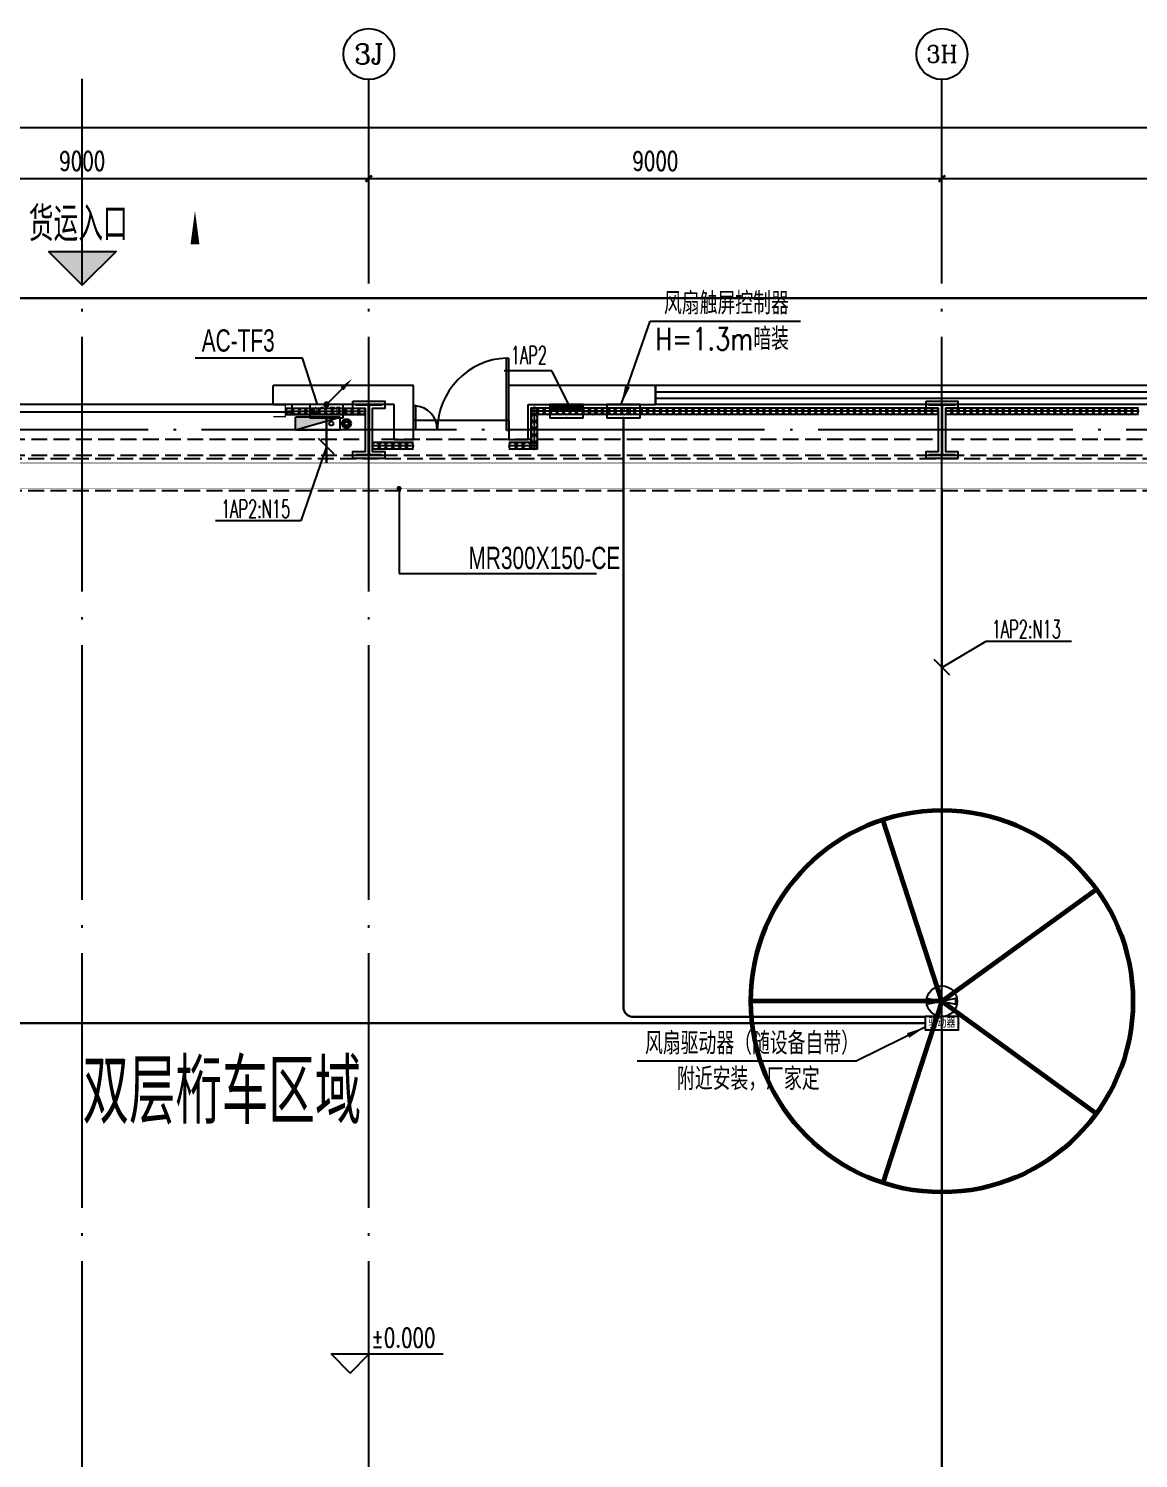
# Model space of a CAD drawing. Extents: x -1396510 to 1250330, y -1892470 to 1623980.
# Drawn here: x -206197 to -188769, y -1304230 to -1281770 of the extents above; entities that cross this region are included whole.
import ezdxf
from ezdxf.enums import TextEntityAlignment as Align

# ---------------------------------------------------------------- set-up
doc = ezdxf.new("R2010")
doc.units = 0
doc.header["$LTSCALE"] = 1000
doc.header["$MEASUREMENT"] = 0
for name, pattern in [('10平面$0$DASH', [0.35, 0.25, -0.1]), ('DASH', [0.35, 0.25, -0.1]), ('DOTE', [2.42, 2, -0.2, 0.02, -0.2])]:
    doc.linetypes.add(name, pattern=pattern)
doc.layers.get('Defpoints').update_dxf_attribs({"color": 210})
for name, color, linetype in [('10平面$0$WINDOW', 4, 'Continuous'), ('A-AXIS-D', 1, 'Continuous'), ('A-AXIS-DOTE', 14, 'DOTE'), ('A-AXIS-SYMB', 3, 'Continuous'), ('A-HATCH-2', 251, 'Continuous'), ('A-HRAIL', 173, 'Continuous'), ('A-LIN-V', 9, 'Continuous'), ('A-SFCE', 30, 'Continuous'), ('A-TEXT', 61, 'Continuous'), ('A-WINDOW', 140, 'Continuous'), ('AS-COLN', 6, 'Continuous'), ('AS-WALL', 40, 'Continuous'), ('CABLETRAY', 4, 'Continuous'), ('CABLETRAY_DIM', 3, 'Continuous'), ('DIM-照明', 3, 'Continuous'), ('DIM-箱柜', 3, 'Continuous'), ('EQUIP-动力', 3, 'Continuous'), ('EQUIP-箱柜', 3, 'Continuous'), ('FH-tri', 180, 'Continuous'), ('LWIRE', 4, 'Continuous'), ('PUB_TEXT', 7, 'Continuous'), ('SB_ZF消火栓', 10, 'Continuous'), ('SB_ZF消火栓M', 10, 'Continuous'), ('WIRE-照明', 1, 'Continuous'), ('建-标高', 3, 'Continuous'), ('建-窗', 4, 'Continuous')]:
    doc.layers.add(name, color=color, linetype=linetype)
doc.layers.add('A-云线2', color=3, linetype='Continuous', plot=False)
doc.layers.add('LG-ZF消防', color=1, linetype='Continuous', lineweight=60)
doc.styles.add('_TCH_AXIS', font='COMPLEX', dxfattribs={"bigfont": 'GBCBIG'})
doc.styles.add('_TCH_DIM_T3', font='SIMPLEX', dxfattribs={"width": 0.705882, "bigfont": 'GBCBIG'})
doc.styles.add('_TEL_ATTDEF', font='GBENOR', dxfattribs={"width": 0.8, "height": 3, "bigfont": 'GBCBIG'})
doc.styles.add('_TEL_DIM', font='SIMPLEX', dxfattribs={"width": 0.8, "height": 3.5, "bigfont": 'HZTXT'})
doc.styles.add('A-STANDARD', font='SIMPLEX', dxfattribs={"bigfont": 'GBCBIG'})
doc.styles.add('HZTXT5', font='aa.shx', dxfattribs={"width": 0.7, "bigfont": 'hztxt.shx'})
doc.styles.get("Standard").update_dxf_attribs({"font": 'gbenor.shx', "bigfont": 'gbcbig.shx'})
doc.dimstyles.new('_TCH_ARCH&&100', dxfattribs={"dimtxt": 297.5, "dimasz": 100, "dimexe": 100, "dimexo": 100, "dimgap": 126.25, "dimtad": 1, "dimdec": 0, "dimzin": 0, "dimdsep": 46, "dimtxsty": '_TCH_DIM_T3', "dimblk": 'ARCHTICK', "dimcen": 0.09, "dimclrt": 7, "dimazin": 2, "dimtfac": 1, "dimtdec": 0, "dimtix": 1, "dimtmove": 2, "dimatfit": 3, "dimfxl": 0, "dimtolj": 1, "dimtzin": 0, "dimarcsym": 0})

# ---------------------------------------------------------------- blocks, each defined once
blk = doc.blocks.new('4324324')
at = {"layer": 'A-HATCH-2', "color": 8, "linetype": 'DASH'}
for p, q in [((-294754, 620270), (-135554, 620270)), ((-294754, 619770), (-135554, 619770))]:
    blk.add_line(p, q, dxfattribs=at)
blk = doc.blocks.new('w4324324')
at = {"layer": 'A-HATCH-2', "color": 0, "lineweight": 60}
for q in [(-1694760, 686605), (-1697614, 684532), (-1691907, 684532), (-1696524, 681178), (-1692997, 681178)]:
    blk.add_line((-1694760, 683605), q, dxfattribs=at)
blk.add_circle((-1694760, 683605), 3000, dxfattribs=at)
blk = doc.blocks.new('342343')
at = {"layer": 'A-LIN-V', "color": 8}
blk.add_blockref('w4324324', (1084560, -8444), dxfattribs=at)
blk = doc.blocks.new('w42343243')
at = {"layer": 'A-HATCH-2', "color": 8}
blk.add_lwpolyline([(-165104, 621070), (-164604, 621070), (-164604, 620958), (-164800, 620958), (-164800, 620282), (-164604, 620282), (-164604, 620170), (-165104, 620170), (-165104, 620282), (-164908, 620282), (-164908, 620958), (-165104, 620958)], close=True, dxfattribs=at)
at = {"layer": 'AS-COLN', "color": 3}
blk.add_lwpolyline([(-165054, 621020), (-164654, 621020), (-164654, 621008), (-164850, 621008), (-164850, 620232), (-164654, 620232), (-164654, 620220), (-165054, 620220), (-165054, 620232), (-164858, 620232), (-164858, 621008), (-165054, 621008)], close=True, dxfattribs=at)
blk = doc.blocks.new('42343')
at = {"layer": 'A-WINDOW'}
for p in [(-36000, 100), (-27000, 100)]:
    blk.add_blockref('w42343243', p, dxfattribs=at)
blk = doc.blocks.new('3333')
at = {"layer": 'A-SFCE', "const_width": 20}
blk.add_lwpolyline([(-227064, 766320), (-227064, 766510), (-227244, 766510), (-227244, 766320)], dxfattribs=at)
blk = doc.blocks.new('A$C5D961328')
at = {"layer": 'SB_ZF消火栓'}
blk.add_hatch(color=256, dxfattribs=at).paths.add_polyline_path([(0, 40), (700, 40), (700, 240)])
for p, q in [((700, 240), (0, 240)), ((0, 240), (0, 40)), ((700, 240), (0, 40)), ((700, 240), (700, 40)), ((0, 40), (700, 40))]:
    blk.add_line(p, q, dxfattribs=at)
at = {"layer": 'SB_ZF消火栓', "color": 1}
blk.add_circle((140, 140), 32.5, dxfattribs=at)
blk = doc.blocks.new('we42342343234')
at = {"layer": 'LG-ZF消防'}
blk.add_circle((-201204, 620820), 50, dxfattribs=at)
at = {"layer": 'SB_ZF消火栓M', "rotation": 180}
blk.add_blockref('A$C5D961328', (-201304, 620960), dxfattribs=at)
blk = doc.blocks.new('_ArchTick')
at = {"color": 0, "linetype": 'ByBlock', "const_width": 0.4}
blk.add_lwpolyline([(-0.5, -0.5), (0.5, 0.5)], dxfattribs=at)
blk = doc.blocks.new('*D5845')
at = {"layer": 'A-AXIS-D', "color": 0, "lineweight": -2, "transparency": 16777216}
for p, q in [((103000, 3190), (103000, 4048)), ((112000, 3190), (112000, 4048)), ((103000, 3948), (112000, 3948))]:
    blk.add_line(p, q, dxfattribs=at)
at = {"layer": 'Defpoints', "color": 0, "transparency": 16777216}
for p in [(112000, 3948), (103000, 3090), (112000, 3090)]:
    blk.add_point(p, dxfattribs=at)
at = {"layer": 'A-AXIS-D', "color": 0, "lineweight": -2, "transparency": 16777216, "xscale": 100, "yscale": 100, "zscale": 100, "rotation": 180}
blk.add_blockref('_ArchTick', (103000, 3948), dxfattribs=at)
at = {"layer": 'A-AXIS-D', "color": 0, "lineweight": -2, "transparency": 16777216, "xscale": 100, "yscale": 100, "zscale": 100}
blk.add_blockref('_ArchTick', (112000, 3948), dxfattribs=at)
at = {"layer": 'A-AXIS-D', "color": 7, "transparency": 16777216, "insert": (107500, 4223), "char_height": 297.5, "attachment_point": 5, "style": '_TCH_DIM_T3'}
blk.add_mtext('\\A1;9000', dxfattribs=at)
blk = doc.blocks.new('*D5846')
at = {"layer": 'A-AXIS-D', "color": 0, "lineweight": -2, "transparency": 16777216}
for p, q in [((112000, 3190), (112000, 4048)), ((121000, 3190), (121000, 4048)), ((112000, 3948), (121000, 3948))]:
    blk.add_line(p, q, dxfattribs=at)
at = {"layer": 'Defpoints', "color": 0, "transparency": 16777216}
for p in [(121000, 3948), (112000, 3090), (121000, 3090)]:
    blk.add_point(p, dxfattribs=at)
at = {"layer": 'A-AXIS-D', "color": 0, "lineweight": -2, "transparency": 16777216, "xscale": 100, "yscale": 100, "zscale": 100, "rotation": 180}
blk.add_blockref('_ArchTick', (112000, 3948), dxfattribs=at)
at = {"layer": 'A-AXIS-D', "color": 0, "lineweight": -2, "transparency": 16777216, "xscale": 100, "yscale": 100, "zscale": 100}
blk.add_blockref('_ArchTick', (121000, 3948), dxfattribs=at)
at = {"layer": 'A-AXIS-D', "color": 7, "transparency": 16777216, "insert": (116500, 4223), "char_height": 297.5, "attachment_point": 5, "style": '_TCH_DIM_T3'}
blk.add_mtext('\\A1;9000', dxfattribs=at)
blk = doc.blocks.new('*D5847')
at = {"layer": 'A-AXIS-D', "color": 0, "lineweight": -2, "transparency": 16777216}
for p, q in [((121000, 3190), (121000, 4048)), ((130000, 3190), (130000, 4048)), ((121000, 3948), (130000, 3948))]:
    blk.add_line(p, q, dxfattribs=at)
at = {"layer": 'Defpoints', "color": 0, "transparency": 16777216}
for p in [(130000, 3948), (121000, 3090), (130000, 3090)]:
    blk.add_point(p, dxfattribs=at)
at = {"layer": 'A-AXIS-D', "color": 0, "lineweight": -2, "transparency": 16777216, "xscale": 100, "yscale": 100, "zscale": 100, "rotation": 180}
blk.add_blockref('_ArchTick', (121000, 3948), dxfattribs=at)
at = {"layer": 'A-AXIS-D', "color": 0, "lineweight": -2, "transparency": 16777216, "xscale": 100, "yscale": 100, "zscale": 100}
blk.add_blockref('_ArchTick', (130000, 3948), dxfattribs=at)
at = {"layer": 'A-AXIS-D', "color": 7, "transparency": 16777216, "insert": (125500, 4223), "char_height": 297.5, "attachment_point": 5, "style": '_TCH_DIM_T3'}
blk.add_mtext('\\A1;9000', dxfattribs=at)
blk = doc.blocks.new('*D5855')
at = {"layer": 'A-AXIS-D', "color": 0, "lineweight": -2, "transparency": 16777216}
for p, q in [((-900, 3290), (-900, 4848)), ((-900, 4748), (184800, 4748)), ((184800, 3290), (184800, 4848))]:
    blk.add_line(p, q, dxfattribs=at)
at = {"layer": 'Defpoints', "color": 0, "transparency": 16777216}
for p in [(184800, 4748), (-900, 3190), (184800, 3190)]:
    blk.add_point(p, dxfattribs=at)
at = {"layer": 'A-AXIS-D', "color": 0, "lineweight": -2, "transparency": 16777216, "xscale": 100, "yscale": 100, "zscale": 100, "rotation": 180}
blk.add_blockref('_ArchTick', (-900, 4748), dxfattribs=at)
at = {"layer": 'A-AXIS-D', "color": 0, "lineweight": -2, "transparency": 16777216, "xscale": 100, "yscale": 100, "zscale": 100}
blk.add_blockref('_ArchTick', (184800, 4748), dxfattribs=at)
at = {"layer": 'A-AXIS-D', "color": 7, "transparency": 16777216, "insert": (91950, 5023), "char_height": 297.5, "attachment_point": 5, "style": '_TCH_DIM_T3'}
blk.add_mtext('\\A1;185700', dxfattribs=at)
blk = doc.blocks.new('99平面图例外参$0$$LinePat$圆环')
for points in [[(0, 150), (300, 150)], [(0, 0), (300, 0)], [(0, -150), (300, -150)]]:
    blk.add_lwpolyline(points)
at = {"color": 0}
blk.add_circle((150, 0), 150, dxfattribs=at)
blk = doc.blocks.new('10平面$0$$DorLib2D$00000126')
at = {"color": 0, "linetype": 'Continuous'}
for p, q in [((-0.532, 0.5), (-0.532, 0.9)), ((0.532, 0.9), (0.532, 0.5))]:
    blk.add_line(p, q, dxfattribs=at)
at = {"color": 0, "linetype": '10平面$0$DASH'}
for p, q in [((-0.532, 0.9), (0.532, 0.9)), ((-0.532, 0.5), (0.532, 0.5))]:
    blk.add_line(p, q, dxfattribs=at)
blk = doc.blocks.new('WINDOW2DLIB$DYNSTYLE$00000005')
at = {"color": 0}
for points in [[(-0.5, 0.5), (-0.5, -0.5)], [(-0.5, 0.5), (0.5, 0.5)], [(0.5, -0.5), (0.5, 0.5)], [(0.5, 0.1667), (-0.5, 0.1667)], [(0.5, -0.1667), (-0.5, -0.1667)], [(-0.5, -0.5), (0.5, -0.5)]]:
    blk.add_lwpolyline(points, dxfattribs=at)
blk = doc.blocks.new('DOOR2DLIB$SYSLIB$00000123')
at = {"color": 0}
for p, q in [((0.475, -0.001), (0.475, 0.752)), ((0.475, 0.752), (0.5, 0.752)), ((0.5, -0.001), (0.5, 0.752)), ((-0.5, 0), (-0.5, 0.252)), ((-0.475, 0.252), (-0.5, 0.252)), ((-0.475, 0), (-0.475, 0.252)), ((-0.475, 0), (-0.5, 0)), ((0.475, -0.001), (0.5, -0.001))]:
    blk.add_line(p, q, dxfattribs=at)
for centre, radius, start, end in [((0.505, -0.002), 0.755, 92.2493, 179.7238), ((-0.501, 0.003), 0.251, 359.7899, 84.0974)]:
    blk.add_arc(centre, radius, start, end, dxfattribs=at)
blk = doc.blocks.new('$equip$00002854')
for p, q in [((-0.625, 0.13), (-0.102, 0.021)), ((-0.625, -0.13), (-0.625, 0.13)), ((0.625, 0.13), (0.102, 0.021)), ((0.625, -0.13), (0.625, 0.13)), ((-0.102, -0.021), (-0.625, -0.13)), ((0.102, -0.021), (0.625, -0.13))]:
    blk.add_line(p, q)
at = {"const_width": 0.0571}
blk.add_lwpolyline([(-0.688, 0, 1), (0.688, 0, 1), (-0.688, 0, 1.215985)], format="xyb", dxfattribs=at)
for radius in [0.688, 0.104]:
    blk.add_circle((0, 0), radius)
for p in [(0, 0.688), (-0.688, 0), (0.688, 0), (0, -0.688)]:
    blk.add_point(p)
at = {"color": 7, "style": '_TEL_DIM', "flags": 1}
for tag in ['A', 'REMARK']:
    blk.add_attdef(tag, text='', height=0.00002, dxfattribs=at).set_placement((0, 0), align=Align.MIDDLE_CENTER)
blk = doc.blocks.new('$equip$00002926')
for p, q in [((0.75, 0.6), (-0.75, 0.6)), ((-0.75, 0.6), (-0.75, 0)), ((-0.75, 0), (0.75, 0)), ((0.75, 0), (0.75, 0.6))]:
    blk.add_line(p, q)
at = {"const_width": 0.0571}
blk.add_lwpolyline([(-0.75, 0.6), (-0.75, 0), (0.75, 0), (0.75, 0.6), (-0.75, 0.6), (-0.75, 0)], dxfattribs=at)
for p in [(-0.75, 0.3), (0, 0.6), (0, 0), (0.75, 0.3)]:
    blk.add_point(p)
at = {"color": 7, "style": '_TEL_DIM'}
blk.add_attdef('$TEXT$', text='', height=0.4, dxfattribs=at).set_placement((0, 0.3), align=Align.MIDDLE_CENTER)
at = {"color": 7, "style": '_TEL_DIM', "flags": 1}
for tag in ['A', 'REMARK']:
    blk.add_attdef(tag, text='', height=0.00002, dxfattribs=at).set_placement((0, 0), align=Align.MIDDLE_CENTER)
blk = doc.blocks.new('*X128')
at = {"color": 0}
for p, q in [((-250, 33), (-183, 100)), ((-250, 68), (-218, 100)), ((-247, 0), (-147, 100)), ((-212, 0), (-112, 100)), ((-177, 0), (-77, 100)), ((-141, 0), (-41, 100)), ((-106, 0), (-6, 100)), ((-71, 0), (29, 100)), ((-35, 0), (65, 100)), ((0, 0), (100, 100)), ((35, 0), (135, 100)), ((71, 0), (171, 100)), ((106, 0), (206, 100)), ((141, 0), (241, 100)), ((177, 0), (250, 73)), ((212, 0), (250, 38)), ((247, 0), (250, 3))]:
    blk.add_line(p, q, dxfattribs=at)
blk = doc.blocks.new('$equip$00002929')
for p, q in [((-0.75, 0.6), (-0.75, 0)), ((0.75, 0.6), (-0.75, 0.6)), ((-0.75, 0.3), (0.75, 0.3)), ((-0.75, 0), (0.75, 0)), ((0.75, 0), (0.75, 0.6))]:
    blk.add_line(p, q)
for points, const_width in [([(-0.75, 0.15), (0.75, 0.15)], 0.3), ([(-0.75, 0.6), (-0.75, 0), (0.75, 0), (0.75, 0.6), (-0.75, 0.6), (-0.75, 0)], 0.0571)]:
    blk.add_lwpolyline(points, dxfattribs=dict(const_width=const_width))
for p in [(-0.75, 0.3), (0, 0.6), (0, 0), (0.75, 0.3)]:
    blk.add_point(p)
at = {"xscale": 0.00300000000061118, "yscale": 0.00300000000061118, "zscale": 0.00300000000061118}
blk.add_blockref('*X128', (0, 0), dxfattribs=at)
at = {"color": 7, "style": '_TEL_DIM', "flags": 1}
for tag in ['A', 'REMARK']:
    blk.add_attdef(tag, text='', height=0.00002, dxfattribs=at).set_placement((0, 0), align=Align.MIDDLE_CENTER)
blk = doc.blocks.new('$equip$00002705')
for p, q in [((-0.75, 0.6), (-0.75, 0)), ((0.75, 0.6), (-0.75, 0.6)), ((-0.75, 0), (0.75, 0)), ((0.75, 0), (0.75, 0.6))]:
    blk.add_line(p, q)
at = {"const_width": 0.0571}
blk.add_lwpolyline([(-0.75, 0.6), (-0.75, 0), (0.75, 0), (0.75, 0.6), (-0.75, 0.6), (-0.75, 0)], dxfattribs=at)
for p in [(-0.75, 0.3), (0, 0.6), (0, 0), (0.75, 0.3)]:
    blk.add_point(p)
at = {"color": 7, "style": '_TEL_DIM', "flags": 1}
for tag in ['REMARK', 'A']:
    blk.add_attdef(tag, text='', height=0.4, dxfattribs=at).set_placement((0, 0), align=Align.MIDDLE_CENTER)
at = {"color": 7, "style": '_TEL_DIM'}
blk.add_attdef('$TEXT$', text='', height=0.4, dxfattribs=at).set_placement((0, 0.3), align=Align.MIDDLE_CENTER)
blk = doc.blocks.new('$equip$00002708')
for p, q in [((-0.75, 0.6), (-0.75, 0)), ((0.75, 0.6), (-0.75, 0.6)), ((-0.75, 0), (0.75, 0)), ((0.75, 0), (0.75, 0.6))]:
    blk.add_line(p, q)
at = {"const_width": 0.0571}
blk.add_lwpolyline([(-0.75, 0.6), (-0.75, 0), (0.75, 0), (0.75, 0.6), (-0.75, 0.6), (-0.75, 0)], dxfattribs=at)
for p in [(-0.75, 0.3), (0, 0.6), (0, 0), (0.75, 0.3)]:
    blk.add_point(p)
at = {"color": 7, "style": '_TEL_DIM', "flags": 1}
for tag in ['REMARK', 'A']:
    blk.add_attdef(tag, text='', height=0.4, dxfattribs=at).set_placement((0, 0), align=Align.MIDDLE_CENTER)
at = {"color": 7, "style": '_TEL_DIM'}
blk.add_attdef('$TEXT$', text='', height=0.4, dxfattribs=at).set_placement((0, 0.3), align=Align.MIDDLE_CENTER)
blk = doc.blocks.new('$TelecSys$00000079')
for p, q in [((0.7, 0.7), (0, 0)), ((0.104, 0.104), (0.104, 0.104)), ((-0.104, -0.104), (-0.104, -0.104))]:
    blk.add_line(p, q)
at = {"const_width": 0.142}
blk.add_lwpolyline([(-0.071, 0, 1), (0.071, 0, 1)], format="xyb", close=True, dxfattribs=at)
blk.add_solid([(0.63, 0.77), (0.77, 0.63), (1.15, 1.15)])
at = {"width": 0.8, "flags": 9}
blk.add_attdef('A', (0, 0), '', height=0.00002, dxfattribs=at)
blk = doc.blocks.new('世赫3#厂房一层0821')
at = {"layer": 'FH-tri'}
h = blk.add_hatch(color=8, dxfattribs=at)
h.dxf.hatch_style = 1
h.paths.add_polyline_path([(106969.7, 2802.6), (108030.3, 2802.6), (107500, 2272.3)])
at = {"layer": '10平面$0$WINDOW'}
blk.add_line((114200, 149.9), (112700, 149.9), dxfattribs=at)
at = {"layer": 'A-AXIS-D'}
for centre in [(112000, 5904), (121000, 5904)]:
    blk.add_circle(centre, 400, dxfattribs=at)
at = {"layer": 'A-AXIS-DOTE', "color": 8, "ltscale": 2}
for p, q in [((107500, -79980), (107500, 5514)), ((112000, -79980), (112000, 5514)), ((121000, -79980), (121000, 5514)), ((190814.2, 0), (-5155.8, 0))]:
    blk.add_line(p, q, dxfattribs=at)
at = {"layer": 'A-AXIS-SYMB', "color": 8}
blk.add_lwpolyline([(109270, 1980, 0, 0, 0), (109270, 3440, 0, 140, 0), (109270, 2915, 0, 0, 0)], format="xyseb", dxfattribs=at)
at = {"layer": 'A-SFCE', "linetype": 'DASH'}
for p, q in [((111850, -150), (94150, -150)), ((138850, -150), (121150, -150)), ((111850, -400), (94150, -400)), ((138850, -400), (121150, -400))]:
    blk.add_line(p, q, dxfattribs=at)
at = {"layer": 'A-SFCE', "color": 2, "linetype": 'DASH'}
for p, q in [((120850, -150), (112150, -150)), ((120850, -400), (112150, -400))]:
    blk.add_line(p, q, dxfattribs=at)
at = {"layer": 'AS-WALL'}
for p, q in [((112700, 699.9), (110500, 699.9)), ((110500, 399.9), (110500, 699.9)), ((112700, 149.9), (112700, 699.9)), ((116500, 699.9), (114200, 699.9)), ((114200, 149.9), (114200, 699.9)), ((116500, 399.9), (116500, 699.9)), ((112400, 399.9), (110500, 399.9)), ((112400, -150.1), (112400, 399.9)), ((114500, 399.9), (116500, 399.9)), ((114500, -150.1), (114500, 399.9)), ((112700, -150.1), (112700, 149.9)), ((114200, 149.9), (114200, -150.1)), ((112400, -150.1), (112700, -150.1)), ((114200, -150.1), (114500, -150.1))]:
    blk.add_line(p, q, dxfattribs=at)
at = {"layer": 'FH-tri', "color": 8}
blk.add_lwpolyline([(106969.7, 2802.6), (108030.3, 2802.6), (108030.3, 2802.6), (107500, 2272.3)], close=True, dxfattribs=at)
at = {"layer": '建-标高', "color": 8}
for p, q in [((111707.8, -14815), (111407.8, -14515)), ((111407.8, -14515), (113167.8, -14515)), ((111707.8, -14815), (112007.8, -14515))]:
    blk.add_line(p, q, dxfattribs=at)
at = {"layer": '10平面$0$WINDOW', "zscale": 300}
for name, p, xscale, yscale, rotation in [('DOOR2DLIB$SYSLIB$00000123', (113450, -0.1), -1500, -1500, 179.9999999999555), ('10平面$0$$DorLib2D$00000126', (107600, 549.9), 6000, 300, 180)]:
    blk.add_blockref(name, p, dxfattribs=dict(at, xscale=xscale, yscale=yscale, rotation=rotation))
at = {"layer": 'A-HRAIL', "yscale": 0.3333333333111111, "zscale": 0.3333333333111111}
for p, xscale, rotation in [((110700, 293.9), 0.3461108940266491, 2.034223195741682e-10), ((110803.8, 293.9), 0.3461108940266491, 2.034223195741682e-10), ((110907.7, 293.9), 0.3461108940266491, 2.034223195741682e-10), ((111011.5, 293.9), 0.3461108940266491, 2.034223195741682e-10), ((111115.3, 293.9), 0.3461108940266491, 2.034223195741682e-10), ((111219.2, 293.9), 0.3461108940266491, 2.034223195741682e-10), ((111323, 293.9), 0.3461108940266491, 2.034223195741682e-10), ((111426.8, 293.9), 0.3461108940266491, 2.034223195741682e-10), ((111530.7, 293.9), 0.3461108940266491, 2.034223195741682e-10), ((111634.5, 293.9), 0.3461108940266491, 2.034223195741682e-10), ((111738.3, 293.9), 0.3461108940266491, 2.034223195741682e-10), ((111842.2, 293.9), 0.3461108940266491, 2.034223195741682e-10), ((114600, 241.6), -0.3611111226889233, 270), ((114651.5, 293.9), -0.3384127419249668, 359.9999999997966), ((114600, 133.3), -0.3611111226889233, 270), ((114753, 293.9), -0.3384127419249668, 359.9999999997966), ((114854.6, 293.9), -0.3384127419249668, 359.9999999997966), ((114956.1, 293.9), -0.3384127419249668, 359.9999999997966), ((115057.6, 293.9), -0.3384127419249668, 359.9999999997966), ((115159.1, 293.9), -0.3384127419249668, 359.9999999997966), ((115260.7, 293.9), -0.3384127419249668, 359.9999999997966), ((115362.2, 293.9), -0.3384127419249668, 359.9999999997966), ((115463.7, 293.9), -0.3384127419249668, 359.9999999997966), ((115565.2, 293.9), -0.3384127419249668, 359.9999999997966), ((115666.8, 293.9), -0.3384127419249668, 359.9999999997966), ((115768.3, 293.9), -0.3384127419249668, 359.9999999997966), ((115869.8, 293.9), -0.3384127419249668, 359.9999999997966), ((115971.3, 293.9), -0.3384127419249668, 359.9999999997966), ((116072.9, 293.9), -0.3384127419249668, 359.9999999997966), ((116174.4, 293.9), -0.3384127419249668, 359.9999999997966), ((116275.9, 293.9), -0.3384127419249668, 359.9999999997966), ((116377.4, 293.9), -0.3384127419249668, 359.9999999997966), ((116479, 293.9), -0.3384127419249668, 359.9999999997966), ((116580.5, 293.9), -0.3384127419249668, 359.9999999997966), ((116682, 293.9), -0.3384127419249668, 359.9999999997966), ((116783.5, 293.9), -0.3384127419249668, 359.9999999997966), ((116885, 293.9), -0.3384127419249668, 359.9999999997966), ((116986.6, 293.9), -0.3384127419249668, 359.9999999997966), ((117088.1, 293.9), -0.3384127419249668, 359.9999999997966), ((117189.6, 293.9), -0.3384127419249668, 359.9999999997966), ((117291.1, 293.9), -0.3384127419249668, 359.9999999997966), ((117392.7, 293.9), -0.3384127419249668, 359.9999999997966), ((117494.2, 293.9), -0.3384127419249668, 359.9999999997966), ((117595.7, 293.9), -0.3384127419249668, 359.9999999997966), ((117697.2, 293.9), -0.3384127419249668, 359.9999999997966), ((117798.8, 293.9), -0.3384127419249668, 359.9999999997966), ((117900.3, 293.9), -0.3384127419249668, 359.9999999997966), ((118001.8, 293.9), -0.3384127419249668, 359.9999999997966), ((118103.3, 293.9), -0.3384127419249668, 359.9999999997966), ((118204.9, 293.9), -0.3384127419249668, 359.9999999997966), ((118306.4, 293.9), -0.3384127419249668, 359.9999999997966), ((118407.9, 293.9), -0.3384127419249668, 359.9999999997966), ((118509.4, 293.9), -0.3384127419249668, 359.9999999997966), ((118611, 293.9), -0.3384127419249668, 359.9999999997966), ((118712.5, 293.9), -0.3384127419249668, 359.9999999997966), ((118814, 293.9), -0.3384127419249668, 359.9999999997966), ((118915.5, 293.9), -0.3384127419249668, 359.9999999997966), ((119017, 293.9), -0.3384127419249668, 359.9999999997966), ((119118.6, 293.9), -0.3384127419249668, 359.9999999997966), ((119220.1, 293.9), -0.3384127419249668, 359.9999999997966), ((119321.6, 293.9), -0.3384127419249668, 359.9999999997966), ((119423.1, 293.9), -0.3384127419249668, 359.9999999997966), ((119524.7, 293.9), -0.3384127419249668, 359.9999999997966), ((119626.2, 293.9), -0.3384127419249668, 359.9999999997966), ((119727.7, 293.9), -0.3384127419249668, 359.9999999997966), ((119829.2, 293.9), -0.3384127419249668, 359.9999999997966), ((119930.8, 293.9), -0.3384127419249668, 359.9999999997966), ((120032.3, 293.9), -0.3384127419249668, 359.9999999997966), ((120133.8, 293.9), -0.3384127419249668, 359.9999999997966), ((120235.3, 293.9), -0.3384127419249668, 359.9999999997966), ((120336.9, 293.9), -0.3384127419249668, 359.9999999997966), ((120438.4, 293.9), -0.3384127419249668, 359.9999999997966), ((120539.9, 293.9), -0.3384127419249668, 359.9999999997966), ((120641.4, 293.9), -0.3384127419249668, 359.9999999997966), ((120743, 293.9), -0.3384127419249668, 359.9999999997966), ((120844.5, 293.9), -0.3384127419249668, 359.9999999997966), ((120946, 293.9), -0.3384127419249668, 359.9999999997966), ((121155, 293.9), -0.336818181795725, 359.9999999997967), ((121256.1, 293.9), -0.336818181795725, 359.9999999997967), ((121357.1, 293.9), -0.336818181795725, 359.9999999997967), ((121458.2, 293.9), -0.336818181795725, 359.9999999997967), ((121559.2, 293.9), -0.336818181795725, 359.9999999997967), ((121660.3, 293.9), -0.336818181795725, 359.9999999997967), ((121761.3, 293.9), -0.336818181795725, 359.9999999997967), ((121862.4, 293.9), -0.336818181795725, 359.9999999997967), ((121963.4, 293.9), -0.336818181795725, 359.9999999997967), ((122064.5, 293.9), -0.336818181795725, 359.9999999997967), ((122165.5, 293.9), -0.336818181795725, 359.9999999997967), ((122266.5, 293.9), -0.336818181795725, 359.9999999997967), ((122367.6, 293.9), -0.336818181795725, 359.9999999997967), ((122468.6, 293.9), -0.336818181795725, 359.9999999997967), ((122569.7, 293.9), -0.336818181795725, 359.9999999997967), ((122670.7, 293.9), -0.336818181795725, 359.9999999997967), ((122771.8, 293.9), -0.336818181795725, 359.9999999997967), ((122872.8, 293.9), -0.336818181795725, 359.9999999997967), ((122973.9, 293.9), -0.336818181795725, 359.9999999997967), ((123074.9, 293.9), -0.336818181795725, 359.9999999997967), ((123176, 293.9), -0.336818181795725, 359.9999999997967), ((123277, 293.9), -0.336818181795725, 359.9999999997967), ((123378, 293.9), -0.336818181795725, 359.9999999997967), ((123479.1, 293.9), -0.336818181795725, 359.9999999997967), ((123580.1, 293.9), -0.336818181795725, 359.9999999997967), ((123681.2, 293.9), -0.336818181795725, 359.9999999997967), ((123782.2, 293.9), -0.336818181795725, 359.9999999997967), ((123883.3, 293.9), -0.336818181795725, 359.9999999997967), ((123984.3, 293.9), -0.336818181795725, 359.9999999997967), ((124085.4, 293.9), -0.336818181795725, 359.9999999997967), ((114600, 24.9), -0.3611111226889233, 270), ((114600, -83.4), -0.3611111226889233, 270), ((114600, -191.7), -0.3611111226889233, 270), ((114600, -300.1), -0.3611111226889233, 270)]:
    blk.add_blockref('99平面图例外参$0$$LinePat$圆环', p, dxfattribs=dict(at, xscale=xscale, rotation=rotation))
for p, xscale in [((112161.7, -250.1), -0.3588888659795701), ((112269.3, -250.1), -0.3588888659795701), ((112377, -250.1), -0.3588888659795701), ((112484.7, -250.1), -0.3588888659795701), ((112592.3, -250.1), -0.3588888659795701), ((112700, -250.1), -0.3588888659795701), ((114312.5, -250.1), -0.3749999998826196), ((114425, -250.1), -0.3749999998826196), ((114537.5, -250.1), -0.3749999998826196), ((114650, -250.1), -0.3749999998826196)]:
    blk.add_blockref('99平面图例外参$0$$LinePat$圆环', p, dxfattribs=dict(at, xscale=xscale))
at = {"layer": 'A-LIN-V', "color": 8, "rotation": 90}
blk.add_blockref('342343', (796160.7, 601225), dxfattribs=at)
at = {"layer": 'A-SFCE', "xscale": -1, "rotation": 270}
blk.add_blockref('3333', (-655820.8, 227454.1), dxfattribs=at)
at = {"layer": 'A-WINDOW'}
for name in ['42343', '4324324']:
    blk.add_blockref(name, (312854.2, -620720), dxfattribs=at)
at = {"layer": 'SB_ZF消火栓'}
blk.add_blockref('we42342343234', (312854.2, -620720), dxfattribs=at)
at = {"layer": '建-窗', "xscale": -20900, "yscale": -300, "zscale": 300, "rotation": 359.9999999994913}
blk.add_blockref('WINDOW2DLIB$DYNSTYLE$00000005', (126950, 549.9), dxfattribs=at)
at = {"layer": 'A-AXIS-D', "color": 7, "style": '_TCH_AXIS'}
for s, height, p, p2 in [('3J', 321.14, (111770.6, 5743.4), (112229.4, 5743.4)), ('3H', 265.5, (120753.5, 5771.2), (121246.5, 5771.2))]:
    blk.add_text(s, height=height, dxfattribs=at).set_placement(p, p2, align=Align.FIT)
at = {"layer": 'A-TEXT', "color": 8, "style": 'A-STANDARD'}
blk.add_text('货运入口', height=540.14, dxfattribs=at).set_placement((106658.7, 2964.7))
at = {"layer": 'PUB_TEXT', "color": 8}
blk.add_text('双层桁车区域', height=1012.77, dxfattribs=at).set_placement((107504.8, -10900.8))
at = {"layer": '建-标高', "color": 7, "style": 'A-STANDARD', "width": 0.705882}
blk.add_text('%%P0.000', height=297.5, dxfattribs=at).set_placement((112037.8, -14410))
at = {"layer": 'A-AXIS-D'}
for base, p1, p2, picture, middle in [((184800, 4747.8), (-900, 3189.8), (184800, 3189.8), '*D5855', (91950, 5022.8)), ((112000, 3947.8), (103000, 3089.8), (112000, 3089.8), '*D5845', (107500, 4222.8)), ((121000, 3947.8), (112000, 3089.8), (121000, 3089.8), '*D5846', (116500, 4222.8)), ((130000, 3947.8), (121000, 3089.8), (130000, 3089.8), '*D5847', (125500, 4222.8))]:
    dim = blk.add_linear_dim(base=base, p1=p1, p2=p2, angle=0, dimstyle='_TCH_ARCH&&100', dxfattribs=at)
    dim.commit()
    dim.dimension.update_dxf_attribs({"geometry": picture, "text_midpoint": middle, "dimtype": 161})

msp = doc.modelspace()

# ---------------------------------------------------------------- linework, layer by layer
at = {"layer": 'CABLETRAY', "const_width": 7.5}
for points in [[(-293730, -1288594), (-135970, -1288594)], [(-135970, -1288994), (-293730, -1288994)]]:
    msp.add_lwpolyline(points, dxfattribs=at)
at = {"layer": 'CABLETRAY_DIM'}
for p, q in [((-200380, -1288994), (-200380, -1290330)), ((-200380, -1290330), (-197280, -1290330))]:
    msp.add_line(p, q, dxfattribs=at)
at = {"layer": 'CABLETRAY_DIM', "const_width": 40}
msp.add_lwpolyline([(-200380, -1288974, 1), (-200380, -1289014, 1)], format="xyb", close=True, dxfattribs=at)
at = {"layer": 'DIM-照明'}
for p, q in [((-201396.3, -1288457.7), (-201643.7, -1288210.2)), ((-191730.4, -1291927.7), (-191977.9, -1291680.2))]:
    msp.add_line(p, q, dxfattribs=at)
for points in [[(-201520, -1288334), (-201920, -1289504)], [(-201920, -1289504), (-203263, -1289504)], [(-191854.2, -1291804), (-191160, -1291394)], [(-191160, -1291394), (-189817, -1291394)]]:
    msp.add_lwpolyline(points, dxfattribs=at)
at = {"layer": 'DIM-箱柜'}
for p, q in [((-196890, -1287674), (-196435, -1286364)), ((-196435, -1286364), (-194073, -1286364)), ((-201895.6, -1286949), (-203583.8, -1286949)), ((-201659.2, -1287674), (-201895.6, -1286949)), ((-197980.3, -1287146), (-198730, -1287146)), ((-197712.9, -1287674), (-197980.3, -1287146)), ((-192116.7, -1297454.6), (-193200, -1297989)), ((-193200, -1297989), (-196640, -1297989))]:
    msp.add_line(p, q, dxfattribs=at)
for points in [[(-196890, -1287674, 0, 80, 0), (-196791.6, -1287390.6, 0, 0, 0)], [(-192116.7, -1297454.6, 0, 80, 0), (-192385.7, -1297587.3, 0, 0, 0)]]:
    msp.add_lwpolyline(points, format="xyseb", dxfattribs=at)
at = {"layer": 'WIRE-照明', "linetype": 'Continuous', "const_width": 35}
for points in [[(-304397.1, -1286004.4), (-126241.4, -1286004.4)], [(-201520, -1288594), (-201520, -1287884)], [(-197487.5, -1287779), (-197117.5, -1287779)], [(-196855, -1297144), (-196855, -1287884)], [(-191854.2, -1296808.3), (-191854.2, -1288994)], [(-196705, -1297294), (-192116.7, -1297294)], [(-209591.7, -1297394.6), (-192116.7, -1297394.6)], [(-191854.2, -1314758.3), (-191854.2, -1297499.6)]]:
    msp.add_lwpolyline(points, dxfattribs=at)
msp.add_lwpolyline([(-196855, -1297144, 0.4142136), (-196705, -1297294)], format="xyb", dxfattribs=at)

# ---------------------------------------------------------------- block references
at = {"layer": 'A-云线2'}
msp.add_blockref('世赫3#厂房一层0821', (-312854.2, -1288074), dxfattribs=at)
at = {"layer": 'EQUIP-动力', "xscale": 350, "yscale": 350, "zscale": 350}
msp.add_blockref('$equip$00002854', (-191854.2, -1297049), dxfattribs=at)
at = {"layer": 'EQUIP-箱柜'}
ref = msp.add_blockref('$equip$00002708', (-201520, -1287884), dxfattribs=dict(at, xscale=350, yscale=350, zscale=350))
ref.add_attrib('$TEXT$', 'AC-TF', dxfattribs={"layer": '0', "color": 7, "height": 140, "style": '_TEL_ATTDEF'}).set_placement((-201520, -1287779), align=Align.MIDDLE_CENTER)
at = {"layer": 'EQUIP-箱柜', "xscale": 350, "yscale": 350, "zscale": 350, "rotation": 180}
msp.add_blockref('$equip$00002929', (-197750, -1287674), dxfattribs=at)
at = {"layer": 'EQUIP-箱柜'}
ref = msp.add_blockref('$equip$00002705', (-196855, -1287884), dxfattribs=dict(at, xscale=350, yscale=350, zscale=350))
ref.add_attrib('$TEXT$', 'HMI', dxfattribs={"layer": '0', "color": 7, "height": 140, "style": '_TEL_ATTDEF'}).set_placement((-196855, -1287779), align=Align.MIDDLE_CENTER)
ref = msp.add_blockref('$equip$00002926', (-191854.2, -1297499.6), dxfattribs=dict(at, xscale=350, yscale=350, zscale=350))
ref.add_attrib('$TEXT$', '驱动器', dxfattribs={"layer": '0', "color": 7, "height": 140, "style": '_TEL_ATTDEF'}).set_placement((-191854.2, -1297394.6), align=Align.MIDDLE_CENTER)
at = {"layer": 'LWIRE', "xscale": 350, "yscale": 350, "zscale": 350}
msp.add_blockref('$TelecSys$00000079', (-201520, -1287674), dxfattribs=at)

# ---------------------------------------------------------------- texts
at = {"layer": 'CABLETRAY_DIM', "color": 7, "style": 'HZTXT5', "width": 0.7}
msp.add_text('MR300X150-CE', height=350, dxfattribs=at).set_placement((-199289.7, -1290260))
at = {"layer": 'DIM-照明', "color": 7, "style": '_TEL_DIM', "width": 0.6}
for s, p in [('1AP2:N15', (-203175.5, -1289454)), ('1AP2:N13', (-191072.5, -1291344))]:
    msp.add_text(s, height=280, dxfattribs=at).set_placement(p)
at = {"layer": 'DIM-箱柜', "color": 7}
for s, height, style, width, p in [('风扇触屏控制器', 350, '_TEL_DIM', 0.8, (-196219.6, -1286259)), ('AC-TF3', 350, 'HZTXT5', 0.7, (-203478.8, -1286844)), ('H=1.3m暗装', 350, '_TEL_DIM', 0.8, (-196352.9, -1286819)), ('1AP2', 280, '_TEL_DIM', 0.6, (-198625, -1287041)), ('风扇驱动器（随设备自带）', 350, '_TEL_DIM', 0.8, (-196517.3, -1297884)), ('附近安装，厂家定', 350, '_TEL_DIM', 0.8, (-196014.6, -1298444))]:
    msp.add_text(s, height=height, dxfattribs=dict(at, style=style, width=width)).set_placement(p)

doc.saveas('drawing.dxf')
